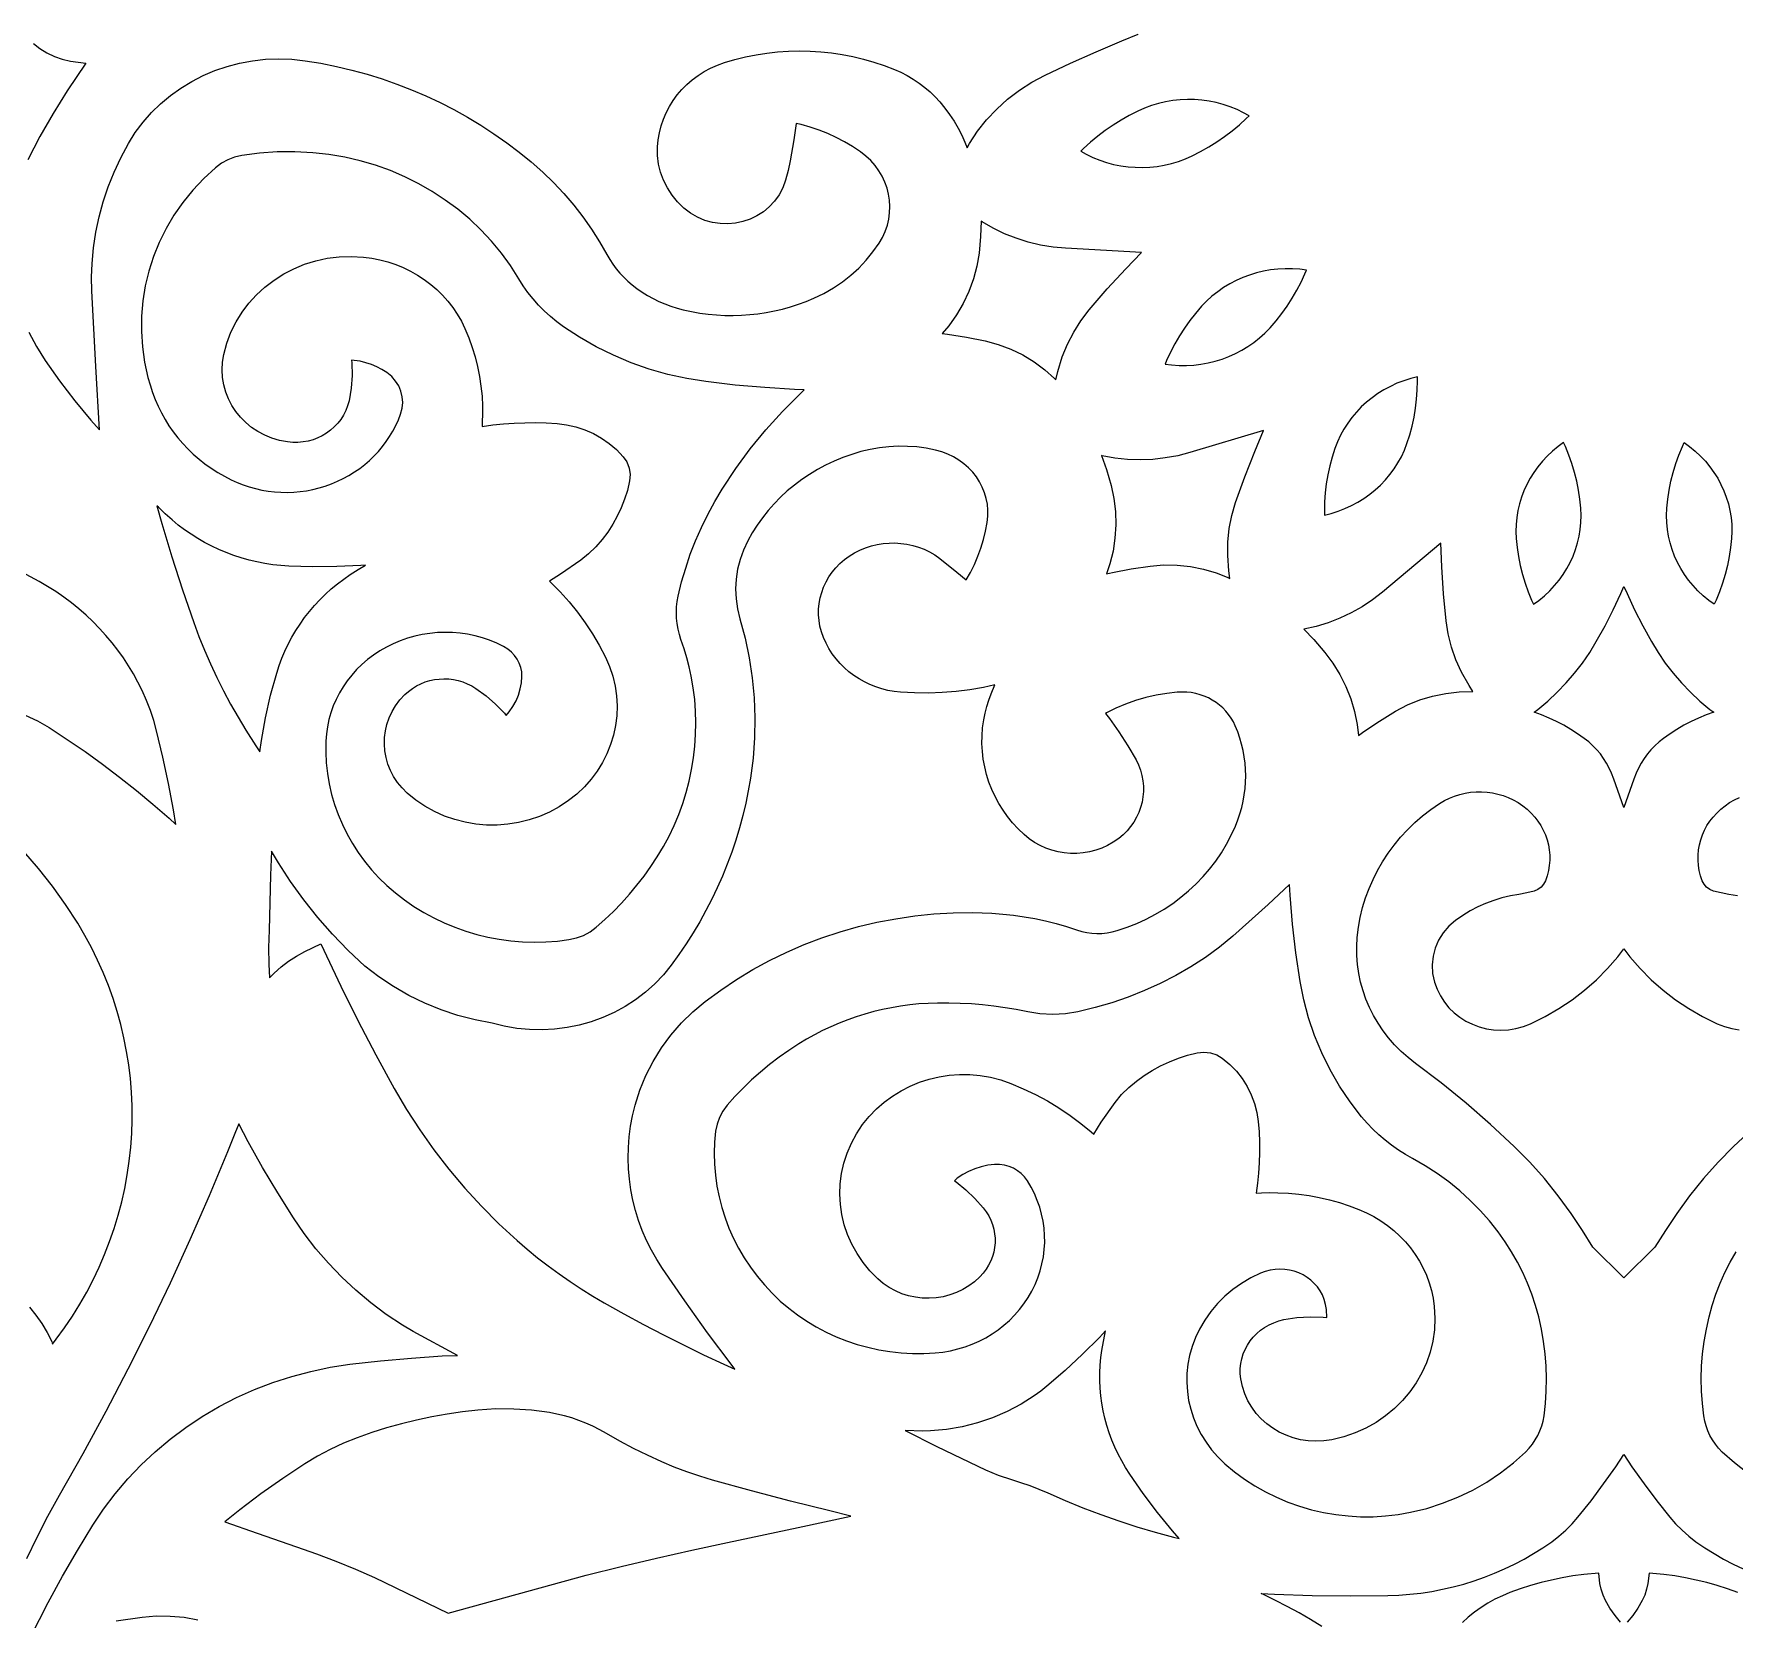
# Model space of a CAD drawing. Extents: x 3770 to 4770, y -395 to 1605.
# Drawn here: x 4194.3 to 4275.1, y 529.9 to 605.2 of the extents above; entities that cross this region are included whole.
import ezdxf

# ---------------------------------------------------------------- set-up
doc = ezdxf.new("R2010")
doc.units = 0
doc.layers.add('LAYER_1', color=18, linetype='CONTINUOUS')

msp = doc.modelspace()

# ---------------------------------------------------------------- linework, layer by layer
at = {"layer": 'LAYER_1'}
for points in [[(4194.298, 604.716), (4194.606, 604.479), (4194.939, 604.274), (4195.294, 604.105), (4195.666, 603.974), (4196.054, 603.881), (4196.785, 603.785), (4195.9, 602.467), (4195.236, 601.397), (4194.612, 600.306), (4194.028, 599.196)], [(4194.085, 591.017), (4194.444, 590.338), (4194.857, 589.683), (4195.545, 588.715), (4196.269, 587.769), (4197.027, 586.848), (4197.438, 586.384), (4197.256, 589.393), (4197.074, 592.985), (4197.062, 593.63), (4197.085, 594.278), (4197.154, 595.023), (4197.266, 595.762), (4197.419, 596.492), (4197.615, 597.213), (4197.852, 597.923), (4198.13, 598.62), (4198.449, 599.302), (4198.807, 599.968), (4199.136, 600.489), (4199.502, 600.98), (4199.904, 601.438), (4200.338, 601.862), (4200.802, 602.251), (4201.294, 602.605), (4201.812, 602.92), (4202.352, 603.198), (4202.912, 603.436), (4203.49, 603.634), (4204.084, 603.789), (4204.69, 603.902), (4205.307, 603.971), (4205.932, 603.995), (4206.563, 603.973), (4207.195, 603.903), (4207.941, 603.779), (4208.679, 603.631), (4209.409, 603.458), (4210.131, 603.261), (4210.844, 603.039), (4211.548, 602.794), (4212.242, 602.526), (4212.925, 602.234), (4213.596, 601.919), (4214.256, 601.581), (4214.904, 601.222), (4215.537, 600.84), (4216.157, 600.436), (4216.763, 600.011), (4217.353, 599.564), (4217.928, 599.097), (4218.468, 598.62), (4218.984, 598.12), (4219.474, 597.598), (4219.939, 597.056), (4220.377, 596.494), (4220.787, 595.912), (4221.169, 595.313), (4221.52, 594.701), (4221.656, 594.466), (4221.803, 594.242), (4221.963, 594.027), (4222.135, 593.821), (4222.318, 593.625), (4222.514, 593.438), (4222.72, 593.261), (4222.936, 593.095), (4223.186, 592.923), (4223.445, 592.764), (4223.711, 592.618), (4223.984, 592.484), (4224.264, 592.364), (4224.551, 592.257), (4224.843, 592.164), (4225.141, 592.085), (4225.53, 592), (4225.922, 591.931), (4226.316, 591.878), (4226.711, 591.841), (4227.107, 591.82), (4227.502, 591.815), (4227.897, 591.826), (4228.291, 591.853), (4228.684, 591.896), (4229.074, 591.954), (4229.462, 592.028), (4229.847, 592.118), (4230.228, 592.224), (4230.605, 592.345), (4230.976, 592.482), (4231.342, 592.634), (4231.813, 592.861), (4232.262, 593.12), (4232.689, 593.407), (4233.092, 593.723), (4233.47, 594.067), (4233.821, 594.435), (4234.144, 594.828), (4234.435, 595.243), (4234.596, 595.52), (4234.726, 595.804), (4234.825, 596.095), (4234.894, 596.389), (4234.934, 596.686), (4234.945, 596.984), (4234.928, 597.281), (4234.883, 597.574), (4234.809, 597.863), (4234.709, 598.144), (4234.581, 598.417), (4234.426, 598.679), (4234.245, 598.928), (4234.039, 599.162), (4233.806, 599.38), (4233.546, 599.581), (4233.178, 599.825), (4232.795, 600.051), (4232.401, 600.257), (4231.997, 600.443), (4231.582, 600.608), (4231.159, 600.753), (4230.728, 600.876), (4230.496, 600.93), (4230.382, 600.148), (4230.213, 599.152), (4230.117, 598.691), (4229.997, 598.229), (4229.866, 597.868), (4229.689, 597.534), (4229.473, 597.233), (4229.223, 596.967), (4228.943, 596.737), (4228.637, 596.545), (4228.311, 596.39), (4227.969, 596.275), (4227.615, 596.2), (4227.253, 596.167), (4226.888, 596.177), (4226.524, 596.23), (4226.165, 596.329), (4225.816, 596.474), (4225.482, 596.668), (4225.168, 596.909), (4224.869, 597.202), (4224.608, 597.522), (4224.387, 597.865), (4224.206, 598.228), (4224.067, 598.607), (4223.971, 599), (4223.921, 599.403), (4223.918, 599.811), (4223.949, 600.153), (4224.006, 600.487), (4224.089, 600.813), (4224.196, 601.13), (4224.328, 601.437), (4224.482, 601.732), (4224.659, 602.015), (4224.857, 602.284), (4225.075, 602.538), (4225.312, 602.777), (4225.568, 602.998), (4225.841, 603.202), (4226.131, 603.386), (4226.436, 603.551), (4226.757, 603.694), (4227.089, 603.813), (4227.588, 603.961), (4228.091, 604.085), (4228.597, 604.187), (4229.106, 604.267), (4229.617, 604.324), (4230.13, 604.359), (4230.643, 604.372), (4231.157, 604.362), (4231.669, 604.331), (4232.179, 604.277), (4232.687, 604.201), (4233.192, 604.103), (4233.692, 603.982), (4234.188, 603.84), (4234.677, 603.676), (4235.16, 603.49), (4235.469, 603.352), (4235.768, 603.198), (4236.056, 603.027), (4236.334, 602.841), (4236.599, 602.639), (4236.851, 602.422), (4237.09, 602.191), (4237.315, 601.947), (4237.557, 601.653), (4237.781, 601.349), (4237.989, 601.034), (4238.18, 600.71), (4238.353, 600.378), (4238.508, 600.037), (4238.613, 599.77), (4238.724, 599.974), (4239.106, 600.554), (4239.537, 601.1), (4240.013, 601.608), (4240.532, 602.077), (4241.092, 602.503), (4241.689, 602.884), (4242.317, 603.217), (4243.52, 603.779), (4244.73, 604.322), (4245.948, 604.846), (4246.725, 605.167), (4246.723, 605.169)], [(4193.909, 572.854), (4194.488, 572.584), (4195.045, 572.262), (4195.905, 571.7), (4196.748, 571.121), (4197.577, 570.523), (4198.391, 569.908), (4199.19, 569.275), (4199.973, 568.625), (4200.741, 567.957), (4201.061, 567.665), (4200.944, 568.354), (4200.704, 569.609), (4200.437, 570.859), (4200.146, 572.103), (4200.012, 572.594), (4199.853, 573.077), (4199.67, 573.552), (4199.463, 574.018), (4199.262, 574.419), (4199.046, 574.811), (4198.815, 575.195), (4198.568, 575.569), (4198.307, 575.933), (4198.032, 576.287), (4197.743, 576.631), (4197.441, 576.964), (4197.125, 577.286), (4196.796, 577.596), (4196.455, 577.894), (4196.102, 578.18), (4195.737, 578.454), (4195.361, 578.714), (4194.973, 578.961), (4194.574, 579.194), (4193.307, 579.876)], [(4276.102, 553.428), (4274.984, 552.385), (4274.248, 551.639), (4273.551, 550.86), (4272.897, 550.048), (4272.285, 549.206), (4271.749, 548.404), (4271.248, 547.61), (4269.778, 546.143), (4268.308, 547.61), (4267.808, 548.404), (4267.271, 549.206), (4266.66, 550.048), (4266.005, 550.86), (4265.309, 551.639), (4264.573, 552.385), (4263.455, 553.428), (4262.301, 554.433), (4261.112, 555.4), (4259.892, 556.326), (4259.537, 556.604), (4259.206, 556.898), (4258.898, 557.209), (4258.612, 557.536), (4258.349, 557.878), (4258.11, 558.234), (4257.895, 558.603), (4257.704, 558.983), (4257.539, 559.374), (4257.399, 559.774), (4257.285, 560.182), (4257.198, 560.597), (4257.138, 561.017), (4257.106, 561.443), (4257.102, 561.872), (4257.127, 562.304), (4257.184, 562.782), (4257.27, 563.253), (4257.382, 563.718), (4257.52, 564.174), (4257.684, 564.621), (4257.874, 565.057), (4258.088, 565.483), (4258.326, 565.896), (4258.588, 566.297), (4258.872, 566.683), (4259.179, 567.055), (4259.508, 567.411), (4259.858, 567.75), (4260.229, 568.072), (4260.62, 568.375), (4261.029, 568.657), (4261.26, 568.795), (4261.497, 568.912), (4261.742, 569.01), (4261.992, 569.089), (4262.246, 569.149), (4262.504, 569.19), (4262.763, 569.211), (4263.023, 569.214), (4263.283, 569.197), (4263.541, 569.161), (4263.795, 569.106), (4264.046, 569.033), (4264.29, 568.94), (4264.528, 568.828), (4264.758, 568.698), (4264.979, 568.549), (4265.185, 568.384), (4265.374, 568.207), (4265.545, 568.017), (4265.699, 567.817), (4265.835, 567.608), (4265.953, 567.39), (4266.052, 567.164), (4266.133, 566.932), (4266.194, 566.696), (4266.236, 566.455), (4266.257, 566.211), (4266.259, 565.965), (4266.24, 565.719), (4266.2, 565.473), (4266.14, 565.228), (4266.06, 564.993), (4265.971, 564.827), (4265.852, 564.691), (4265.702, 564.582), (4265.52, 564.505), (4265.167, 564.413), (4264.793, 564.345), (4264.393, 564.275), (4263.992, 564.179), (4263.6, 564.059), (4263.216, 563.916), (4262.843, 563.749), (4262.482, 563.56), (4262.133, 563.349), (4261.795, 563.113), (4261.476, 562.837), (4261.206, 562.521), (4260.989, 562.173), (4260.828, 561.8), (4260.725, 561.408), (4260.683, 561.005), (4260.703, 560.599), (4260.738, 560.391), (4260.79, 560.185), (4260.911, 559.847), (4261.069, 559.529), (4261.259, 559.236), (4261.479, 558.969), (4261.725, 558.728), (4261.995, 558.516), (4262.285, 558.333), (4262.594, 558.181), (4262.917, 558.061), (4263.252, 557.973), (4263.596, 557.92), (4263.947, 557.901), (4264.301, 557.92), (4264.656, 557.976), (4265.009, 558.072), (4265.354, 558.207), (4266.039, 558.544), (4266.695, 558.923), (4267.322, 559.341), (4267.916, 559.799), (4268.477, 560.293), (4269.003, 560.823), (4269.491, 561.387), (4269.778, 561.765), (4270.066, 561.387), (4270.554, 560.823), (4271.079, 560.293), (4271.64, 559.799), (4272.235, 559.341), (4272.861, 558.923), (4273.517, 558.544), (4274.203, 558.207), (4274.548, 558.072), (4274.9, 557.976), (4275.255, 557.92)], [(4275.164, 564.275), (4274.763, 564.345), (4274.39, 564.413), (4274.037, 564.505), (4273.855, 564.582), (4273.705, 564.691), (4273.585, 564.827), (4273.497, 564.993), (4273.417, 565.228), (4273.356, 565.473), (4273.317, 565.719), (4273.298, 565.965), (4273.299, 566.211), (4273.321, 566.455), (4273.363, 566.696), (4273.424, 566.932), (4273.504, 567.164), (4273.604, 567.39), (4273.721, 567.608), (4273.857, 567.817), (4274.011, 568.017), (4274.183, 568.207), (4274.372, 568.384), (4274.578, 568.549), (4274.799, 568.698), (4275.029, 568.828), (4275.266, 568.94)], [(4194.109, 544.755), (4194.42, 544.379), (4194.701, 543.981), (4194.95, 543.563), (4195.166, 543.128), (4195.213, 543.01), (4195.385, 543.237), (4195.78, 543.781), (4196.152, 544.335), (4196.502, 544.9), (4196.83, 545.476), (4197.136, 546.062), (4197.419, 546.658), (4197.68, 547.262), (4197.918, 547.875), (4198.132, 548.495), (4198.323, 549.123), (4198.491, 549.756), (4198.634, 550.396), (4198.754, 551.041), (4198.85, 551.691), (4198.921, 552.344), (4198.967, 553.001), (4198.988, 553.655), (4198.985, 554.308), (4198.956, 554.959), (4198.903, 555.607), (4198.826, 556.252), (4198.724, 556.894), (4198.598, 557.531), (4198.449, 558.164), (4198.275, 558.79), (4198.078, 559.411), (4197.857, 560.025), (4197.613, 560.632), (4197.346, 561.231), (4197.055, 561.821), (4196.742, 562.402), (4196.406, 562.972), (4195.826, 563.869), (4195.204, 564.739), (4194.539, 565.581), (4193.839, 566.387)], [(4194.178, 529.127), (4195.005, 530.749), (4195.678, 531.989), (4196.384, 533.212), (4197.122, 534.42), (4197.63, 535.179), (4198.182, 535.908), (4198.775, 536.606), (4199.408, 537.271), (4200.079, 537.9), (4200.786, 538.494), (4201.529, 539.049), (4202.305, 539.564), (4203.11, 540.038), (4203.94, 540.466), (4204.793, 540.848), (4205.666, 541.184), (4206.558, 541.473), (4207.465, 541.714), (4208.388, 541.907), (4209.32, 542.05), (4210.778, 542.215), (4212.238, 542.346), (4213.701, 542.442), (4214.43, 542.473), (4212.319, 543.6), (4211.813, 543.897), (4211.044, 544.414), (4210.307, 544.969), (4209.604, 545.559), (4208.935, 546.184), (4208.302, 546.843), (4207.708, 547.533), (4207.152, 548.254), (4206.638, 549.003), (4205.892, 550.188), (4205.178, 551.388), (4204.495, 552.605), (4204.046, 553.454), (4203.859, 552.993), (4203.51, 552.132), (4202.637, 550.04), (4201.728, 547.961), (4200.783, 545.898), (4199.801, 543.85), (4198.784, 541.818), (4197.731, 539.802), (4196.642, 537.803), (4195.52, 535.823), (4194.97, 534.833), (4194.454, 533.829), (4193.974, 532.81)], [(4275.634, 536.892), (4275.023, 537.366), (4274.448, 537.883), (4274.275, 538.065), (4274.119, 538.258), (4273.981, 538.462), (4273.861, 538.674), (4273.759, 538.895), (4273.676, 539.123), (4273.613, 539.357), (4273.568, 539.6), (4273.502, 540.186), (4273.463, 540.777), (4273.453, 541.369), (4273.47, 541.96), (4273.516, 542.549), (4273.59, 543.137), (4273.692, 543.721), (4273.822, 544.301), (4273.97, 544.84), (4274.146, 545.37), (4274.348, 545.891), (4274.575, 546.402), (4274.829, 546.902), (4275.108, 547.39)], [(4255.444, 529.601), (4254.908, 529.935), (4254.362, 530.254), (4253.807, 530.558), (4253.242, 530.847), (4252.669, 531.12), (4252.558, 531.169), (4253.202, 531.134), (4254.992, 531.074), (4256.784, 531.055), (4258.576, 531.075), (4259.101, 531.096), (4259.624, 531.137), (4260.144, 531.196), (4260.66, 531.275), (4261.171, 531.373), (4261.678, 531.489), (4262.18, 531.623), (4262.675, 531.776), (4263.164, 531.946), (4263.646, 532.135), (4264.12, 532.341), (4264.586, 532.564), (4265.043, 532.805), (4265.492, 533.063), (4265.93, 533.338), (4266.359, 533.631), (4266.699, 533.89), (4267.02, 534.171), (4267.321, 534.473), (4267.597, 534.792), (4268.22, 535.575), (4268.819, 536.374), (4269.393, 537.188), (4269.778, 537.764), (4270.163, 537.188), (4270.738, 536.374), (4271.336, 535.575), (4271.959, 534.792), (4272.236, 534.473), (4272.537, 534.171), (4272.858, 533.89), (4273.198, 533.631), (4273.627, 533.338), (4274.065, 533.063), (4274.513, 532.805), (4274.971, 532.564), (4275.437, 532.341)], [(4269.624, 529.807), (4269.358, 530.134), (4269.118, 530.479), (4268.907, 530.836), (4268.788, 531.099), (4268.698, 531.371), (4268.638, 531.649), (4268.586, 532.141), (4267.876, 532.072), (4267.363, 532.004), (4266.853, 531.918), (4266.348, 531.813), (4265.846, 531.691), (4265.35, 531.551), (4264.859, 531.394), (4264.373, 531.219), (4264.012, 531.069), (4263.662, 530.9), (4263.325, 530.712), (4263.001, 530.507), (4262.691, 530.285), (4262.396, 530.046), (4262.117, 529.792)], [(4275.184, 531.219), (4274.698, 531.394), (4274.207, 531.551), (4273.71, 531.691), (4273.209, 531.813), (4272.703, 531.918), (4272.194, 532.004), (4271.681, 532.072), (4270.971, 532.141), (4270.919, 531.649), (4270.859, 531.371), (4270.769, 531.099), (4270.649, 530.836), (4270.438, 530.479), (4270.198, 530.134), (4269.932, 529.807)], [(4202.098, 529.912), (4201.449, 530.029), (4200.79, 530.089), (4200.124, 530.092), (4199.793, 530.071), (4199.458, 530.036), (4198.234, 529.867)]]:
    msp.add_lwpolyline(points, dxfattribs=at)
for points in [[(4251.858, 601.157), (4251.994, 601.292), (4251.734, 601.437), (4251.419, 601.587), (4251.097, 601.717), (4250.768, 601.826), (4250.434, 601.915), (4250.095, 601.983), (4249.753, 602.03), (4249.409, 602.056), (4249.064, 602.062), (4248.719, 602.046), (4248.375, 602.01), (4248.033, 601.953), (4247.695, 601.874), (4247.361, 601.775), (4247.032, 601.655), (4246.709, 601.513), (4246.307, 601.309), (4245.915, 601.088), (4245.535, 600.851), (4245.167, 600.597), (4244.812, 600.328), (4244.469, 600.043), (4244.141, 599.744), (4244.005, 599.608), (4244.265, 599.463), (4244.58, 599.313), (4244.902, 599.184), (4245.231, 599.074), (4245.565, 598.986), (4245.904, 598.918), (4246.246, 598.871), (4246.59, 598.845), (4246.935, 598.839), (4247.28, 598.855), (4247.624, 598.891), (4247.966, 598.948), (4248.304, 599.027), (4248.638, 599.126), (4248.967, 599.246), (4249.29, 599.388), (4249.692, 599.592), (4250.084, 599.812), (4250.464, 600.05), (4250.832, 600.303), (4251.187, 600.572), (4251.53, 600.857)], [(4211.496, 586.592), (4211.62, 586.862), (4211.725, 587.129), (4211.8, 587.411), (4211.826, 587.684), (4211.806, 587.955), (4211.743, 588.218), (4211.637, 588.469), (4211.489, 588.704), (4211.302, 588.918), (4211.069, 589.109), (4210.842, 589.254), (4210.596, 589.382), (4210.341, 589.489), (4210.077, 589.575), (4209.806, 589.639), (4209.529, 589.68), (4209.394, 589.689), (4209.409, 589.562), (4209.424, 588.961), (4209.38, 588.361), (4209.278, 587.766), (4209.213, 587.529), (4209.125, 587.301), (4209.016, 587.087), (4208.888, 586.885), (4208.742, 586.698), (4208.58, 586.526), (4208.402, 586.37), (4208.211, 586.23), (4208.008, 586.109), (4207.794, 586.005), (4207.57, 585.921), (4207.338, 585.856), (4207.098, 585.812), (4206.853, 585.79), (4206.604, 585.791), (4206.351, 585.815), (4205.975, 585.887), (4205.616, 585.995), (4205.275, 586.135), (4204.954, 586.307), (4204.656, 586.506), (4204.381, 586.733), (4204.133, 586.983), (4203.911, 587.255), (4203.719, 587.547), (4203.557, 587.857), (4203.427, 588.183), (4203.332, 588.522), (4203.273, 588.872), (4203.252, 589.23), (4203.27, 589.594), (4203.33, 589.959), (4203.476, 590.501), (4203.672, 591.018), (4203.915, 591.508), (4204.201, 591.97), (4204.527, 592.402), (4204.891, 592.801), (4205.29, 593.165), (4205.72, 593.494), (4206.179, 593.784), (4206.664, 594.035), (4207.172, 594.243), (4207.7, 594.407), (4208.246, 594.526), (4208.807, 594.597), (4209.379, 594.618), (4209.957, 594.588), (4210.355, 594.536), (4210.743, 594.459), (4211.123, 594.359), (4211.492, 594.235), (4211.851, 594.088), (4212.198, 593.92), (4212.531, 593.73), (4212.851, 593.52), (4213.156, 593.291), (4213.445, 593.042), (4213.716, 592.775), (4213.969, 592.49), (4214.203, 592.188), (4214.416, 591.87), (4214.608, 591.537), (4214.776, 591.191), (4214.959, 590.749), (4215.119, 590.302), (4215.258, 589.848), (4215.374, 589.389), (4215.468, 588.926), (4215.54, 588.458), (4215.589, 587.988), (4215.615, 587.515), (4215.617, 587.138), (4215.601, 586.769), (4215.59, 586.552), (4215.594, 586.553), (4216.098, 586.621), (4216.603, 586.673), (4217.11, 586.708), (4217.619, 586.727), (4218.127, 586.73), (4218.636, 586.716), (4219.151, 586.685), (4219.597, 586.629), (4220.039, 586.53), (4220.466, 586.39), (4220.875, 586.21), (4221.264, 585.992), (4221.63, 585.738), (4221.969, 585.448), (4222.287, 585.115), (4222.459, 584.863), (4222.574, 584.571), (4222.619, 584.261), (4222.594, 583.962), (4222.488, 583.517), (4222.356, 583.098), (4222.196, 582.689), (4222.008, 582.291), (4221.794, 581.906), (4221.553, 581.535), (4221.287, 581.18), (4220.993, 580.838), (4220.649, 580.501), (4220.272, 580.201), (4219.313, 579.545), (4218.784, 579.214), (4218.858, 579.145), (4219.304, 578.695), (4219.725, 578.224), (4220.121, 577.735), (4220.492, 577.228), (4220.837, 576.704), (4221.155, 576.164), (4221.447, 575.605), (4221.642, 575.157), (4221.795, 574.698), (4221.905, 574.232), (4221.973, 573.763), (4221.999, 573.293), (4221.983, 572.824), (4221.926, 572.361), (4221.83, 571.904), (4221.694, 571.456), (4221.519, 571.02), (4221.306, 570.599), (4221.057, 570.194), (4220.77, 569.809), (4220.448, 569.446), (4220.09, 569.106), (4219.698, 568.794), (4219.256, 568.5), (4218.794, 568.249), (4218.317, 568.041), (4217.827, 567.875), (4217.327, 567.752), (4216.821, 567.671), (4216.311, 567.633), (4215.8, 567.636), (4215.291, 567.68), (4214.788, 567.767), (4214.292, 567.895), (4213.807, 568.064), (4213.336, 568.275), (4212.882, 568.527), (4212.449, 568.821), (4212.037, 569.156), (4211.793, 569.397), (4211.578, 569.658), (4211.394, 569.935), (4211.242, 570.225), (4211.122, 570.525), (4211.034, 570.834), (4210.978, 571.149), (4210.954, 571.466), (4210.962, 571.784), (4211.003, 572.101), (4211.076, 572.413), (4211.182, 572.719), (4211.32, 573.016), (4211.49, 573.3), (4211.692, 573.571), (4211.925, 573.823), (4212.101, 573.98), (4212.287, 574.118), (4212.483, 574.239), (4212.687, 574.341), (4212.898, 574.424), (4213.115, 574.489), (4213.335, 574.536), (4213.559, 574.565), (4213.784, 574.575), (4214.01, 574.566), (4214.235, 574.539), (4214.457, 574.492), (4214.677, 574.427), (4214.892, 574.342), (4215.1, 574.238), (4215.3, 574.115), (4215.782, 573.759), (4216.233, 573.369), (4216.649, 572.946), (4216.74, 572.838), (4216.883, 573.004), (4217.057, 573.257), (4217.202, 573.523), (4217.319, 573.802), (4217.405, 574.091), (4217.46, 574.389), (4217.482, 574.688), (4217.471, 574.908), (4217.43, 575.117), (4217.359, 575.317), (4217.261, 575.507), (4217.136, 575.684), (4216.987, 575.844), (4216.813, 575.986), (4216.611, 576.109), (4216.288, 576.265), (4215.951, 576.403), (4215.607, 576.519), (4215.258, 576.614), (4214.905, 576.687), (4214.548, 576.739), (4214.189, 576.77), (4213.83, 576.779), (4213.47, 576.766), (4213.111, 576.732), (4212.755, 576.677), (4212.403, 576.6), (4212.055, 576.502), (4211.712, 576.382), (4211.377, 576.241), (4211.049, 576.079), (4210.735, 575.898), (4210.436, 575.699), (4210.154, 575.484), (4209.887, 575.254), (4209.638, 575.01), (4209.407, 574.751), (4209.193, 574.48), (4208.998, 574.197), (4208.823, 573.903), (4208.667, 573.599), (4208.531, 573.286), (4208.417, 572.965), (4208.324, 572.637), (4208.252, 572.301), (4208.204, 571.961), (4208.178, 571.614), (4208.172, 571.101), (4208.198, 570.591), (4208.253, 570.085), (4208.337, 569.585), (4208.451, 569.092), (4208.593, 568.607), (4208.763, 568.13), (4208.961, 567.664), (4209.186, 567.208), (4209.437, 566.765), (4209.714, 566.334), (4210.017, 565.919), (4210.346, 565.518), (4210.698, 565.135), (4211.075, 564.769), (4211.476, 564.421), (4211.91, 564.085), (4212.36, 563.774), (4212.825, 563.488), (4213.305, 563.228), (4213.797, 562.993), (4214.301, 562.784), (4214.816, 562.601), (4215.339, 562.446), (4215.871, 562.317), (4216.41, 562.215), (4216.955, 562.142), (4217.504, 562.096), (4218.057, 562.079), (4218.612, 562.09), (4219.168, 562.13), (4219.715, 562.199), (4220.073, 562.278), (4220.404, 562.402), (4220.714, 562.568), (4221.004, 562.782), (4221.417, 563.148), (4221.823, 563.535), (4222.213, 563.936), (4222.586, 564.35), (4222.943, 564.777), (4223.283, 565.217), (4223.605, 565.669), (4223.909, 566.132), (4224.199, 566.616), (4224.464, 567.111), (4224.705, 567.616), (4224.922, 568.13), (4225.114, 568.654), (4225.281, 569.185), (4225.422, 569.723), (4225.538, 570.268), (4225.628, 570.819), (4225.691, 571.372), (4225.728, 571.927), (4225.739, 572.483), (4225.723, 573.039), (4225.681, 573.593), (4225.613, 574.146), (4225.518, 574.697), (4225.423, 575.136), (4225.31, 575.571), (4225.181, 576.003), (4225.032, 576.44), (4224.954, 576.681), (4224.89, 576.937), (4224.846, 577.196), (4224.819, 577.457), (4224.811, 577.719), (4224.822, 577.982), (4224.852, 578.243), (4224.899, 578.5), (4225.063, 579.17), (4225.255, 579.83), (4225.475, 580.481), (4225.723, 581.122), (4225.998, 581.753), (4226.301, 582.373), (4226.63, 582.982), (4226.986, 583.578), (4227.628, 584.548), (4228.321, 585.486), (4229.063, 586.39), (4229.851, 587.256), (4230.696, 588.106), (4230.88, 588.288), (4230.411, 588.304), (4229.008, 588.391), (4227.608, 588.515), (4226.209, 588.677), (4225.302, 588.822), (4224.405, 589.021), (4223.525, 589.272), (4222.664, 589.575), (4221.824, 589.928), (4221.008, 590.331), (4220.218, 590.782), (4219.457, 591.28), (4219.139, 591.516), (4218.835, 591.767), (4218.546, 592.032), (4218.271, 592.311), (4218.013, 592.604), (4217.771, 592.909), (4217.546, 593.227), (4217.344, 593.547), (4216.941, 594.181), (4216.507, 594.776), (4216.038, 595.342), (4215.536, 595.878), (4215.003, 596.383), (4214.44, 596.854), (4213.848, 597.292), (4213.231, 597.696), (4212.589, 598.063), (4211.924, 598.393), (4211.239, 598.686), (4210.534, 598.939), (4209.811, 599.151), (4209.073, 599.323), (4208.321, 599.452), (4207.557, 599.537), (4206.713, 599.581), (4205.869, 599.573), (4205.027, 599.514), (4204.197, 599.404), (4203.849, 599.323), (4203.526, 599.2), (4203.224, 599.036), (4202.943, 598.828), (4202.382, 598.312), (4201.863, 597.76), (4201.392, 597.177), (4200.969, 596.568), (4200.596, 595.935), (4200.272, 595.28), (4199.999, 594.607), (4199.778, 593.917), (4199.609, 593.215), (4199.493, 592.503), (4199.43, 591.782), (4199.422, 591.057), (4199.469, 590.33), (4199.572, 589.604), (4199.733, 588.876), (4199.834, 588.52), (4199.95, 588.164), (4200.075, 587.83), (4200.216, 587.505), (4200.373, 587.188), (4200.546, 586.879), (4200.734, 586.58), (4200.937, 586.289), (4201.154, 586.009), (4201.385, 585.739), (4201.63, 585.48), (4201.888, 585.233), (4202.159, 584.997), (4202.442, 584.774), (4202.737, 584.563), (4203.044, 584.366), (4203.361, 584.182), (4203.689, 584.013), (4203.969, 583.886), (4204.255, 583.774), (4204.545, 583.678), (4204.839, 583.597), (4205.137, 583.531), (4205.437, 583.48), (4205.739, 583.445), (4206.043, 583.425), (4206.348, 583.421), (4206.652, 583.432), (4206.956, 583.459), (4207.258, 583.501), (4207.559, 583.559), (4207.856, 583.632), (4208.151, 583.721), (4208.441, 583.826), (4208.728, 583.946), (4209.006, 584.081), (4209.275, 584.228), (4209.534, 584.388), (4209.783, 584.561), (4210.021, 584.745), (4210.249, 584.941), (4210.465, 585.148), (4210.669, 585.365), (4210.861, 585.592), (4211.04, 585.829), (4211.206, 586.075), (4211.358, 586.329)], [(4245.264, 593.073), (4246.15, 594.028), (4246.89, 594.807), (4243.28, 595.004), (4242.69, 595.057), (4242.095, 595.154), (4241.511, 595.294), (4240.94, 595.475), (4240.385, 595.696), (4239.848, 595.958), (4239.332, 596.258), (4239.274, 596.297), (4239.251, 595.563), (4239.176, 594.776), (4239.069, 594.157), (4238.906, 593.547), (4238.69, 592.956), (4238.422, 592.386), (4238.105, 591.84), (4237.74, 591.321), (4237.431, 590.955), (4237.681, 590.926), (4238.576, 590.786), (4239.472, 590.606), (4240.083, 590.44), (4240.68, 590.216), (4241.249, 589.941), (4241.787, 589.615), (4242.291, 589.242), (4242.757, 588.823), (4242.813, 588.762), (4242.908, 589.162), (4243.129, 589.856), (4243.373, 590.449), (4243.67, 591.021), (4244.015, 591.566), (4244.403, 592.075)], [(4248.078, 589.684), (4248.007, 589.508), (4248.315, 589.468), (4248.666, 589.444), (4249.016, 589.441), (4249.364, 589.46), (4249.709, 589.5), (4250.049, 589.561), (4250.384, 589.642), (4250.712, 589.743), (4251.033, 589.863), (4251.345, 590.003), (4251.648, 590.161), (4251.94, 590.338), (4252.221, 590.534), (4252.489, 590.747), (4252.744, 590.977), (4252.985, 591.225), (4253.274, 591.559), (4253.547, 591.905), (4253.802, 592.262), (4254.04, 592.63), (4254.26, 593.008), (4254.461, 593.395), (4254.644, 593.791), (4254.715, 593.967), (4254.407, 594.007), (4254.056, 594.032), (4253.706, 594.034), (4253.358, 594.015), (4253.013, 593.975), (4252.673, 593.915), (4252.338, 593.834), (4252.01, 593.733), (4251.689, 593.613), (4251.377, 593.473), (4251.074, 593.314), (4250.782, 593.137), (4250.501, 592.942), (4250.232, 592.729), (4249.978, 592.498), (4249.737, 592.25), (4249.448, 591.916), (4249.175, 591.57), (4248.92, 591.213), (4248.682, 590.845), (4248.462, 590.467), (4248.261, 590.08)], [(4255.657, 583.828), (4255.606, 583.399), (4255.575, 582.968), (4255.566, 582.536), (4255.571, 582.34), (4255.88, 582.417), (4256.215, 582.523), (4256.539, 582.648), (4256.852, 582.792), (4257.154, 582.954), (4257.444, 583.133), (4257.72, 583.33), (4257.982, 583.542), (4258.23, 583.77), (4258.462, 584.012), (4258.677, 584.268), (4258.876, 584.538), (4259.056, 584.82), (4259.218, 585.113), (4259.36, 585.418), (4259.482, 585.735), (4259.615, 586.148), (4259.728, 586.566), (4259.82, 586.989), (4259.892, 587.415), (4259.943, 587.844), (4259.973, 588.274), (4259.983, 588.706), (4259.978, 588.903), (4259.668, 588.826), (4259.334, 588.72), (4259.01, 588.595), (4258.696, 588.452), (4258.394, 588.289), (4258.105, 588.11), (4257.828, 587.914), (4257.566, 587.701), (4257.318, 587.474), (4257.086, 587.231), (4256.871, 586.975), (4256.672, 586.706), (4256.492, 586.424), (4256.33, 586.13), (4256.188, 585.825), (4256.066, 585.508), (4255.933, 585.095), (4255.82, 584.677), (4255.728, 584.254)], [(4246.818, 584.965), (4246.218, 584.986), (4245.62, 585.05), (4245.027, 585.157), (4244.986, 585.167), (4245.224, 584.508), (4245.446, 583.747), (4245.576, 583.132), (4245.65, 582.506), (4245.667, 581.879), (4245.628, 581.255), (4245.534, 580.635), (4245.385, 580.025), (4245.225, 579.557), (4245.506, 579.623), (4246.396, 579.792), (4247.301, 579.925), (4247.934, 579.975), (4248.574, 579.967), (4249.207, 579.901), (4249.829, 579.777), (4250.436, 579.598), (4251.025, 579.364), (4251.086, 579.333), (4251.032, 579.701), (4250.981, 580.426), (4250.989, 581.064), (4251.054, 581.7), (4251.175, 582.328), (4251.35, 582.937), (4251.785, 584.161), (4252.259, 585.353), (4252.671, 586.352), (4249.181, 585.311), (4248.609, 585.162), (4248.016, 585.053), (4247.419, 584.988)], [(4232.712, 585.073), (4232.298, 584.902), (4231.896, 584.712), (4231.505, 584.503), (4231.127, 584.275), (4230.763, 584.03), (4230.412, 583.768), (4230.077, 583.489), (4229.756, 583.194), (4229.452, 582.883), (4229.165, 582.557), (4228.895, 582.217), (4228.643, 581.864), (4228.41, 581.496), (4228.198, 581.12), (4227.993, 580.681), (4227.833, 580.232), (4227.719, 579.774), (4227.649, 579.309), (4227.625, 578.839), (4227.646, 578.369), (4227.713, 577.901), (4227.83, 577.422), (4228.073, 576.508), (4228.268, 575.57), (4228.41, 574.625), (4228.499, 573.674), (4228.536, 572.72), (4228.52, 571.766), (4228.451, 570.811), (4228.329, 569.863), (4228.226, 569.263), (4228.104, 568.67), (4227.965, 568.081), (4227.807, 567.497), (4227.632, 566.919), (4227.439, 566.346), (4227.228, 565.778), (4227.001, 565.217), (4226.756, 564.663), (4226.494, 564.115), (4226.215, 563.575), (4225.92, 563.043), (4225.608, 562.519), (4225.279, 562.003), (4224.935, 561.496), (4224.571, 560.994), (4224.195, 560.531), (4223.783, 560.1), (4223.341, 559.705), (4222.872, 559.347), (4222.377, 559.028), (4221.86, 558.746), (4221.324, 558.505), (4220.771, 558.303), (4220.203, 558.143), (4219.623, 558.025), (4219.034, 557.949), (4218.439, 557.917), (4217.839, 557.929), (4217.237, 557.987), (4216.637, 558.09), (4216.066, 558.234), (4215.258, 558.39), (4214.442, 558.603), (4213.645, 558.869), (4212.87, 559.186), (4212.119, 559.552), (4211.395, 559.967), (4210.7, 560.429), (4210.034, 560.941), (4209.242, 561.684), (4208.497, 562.454), (4207.793, 563.255), (4207.129, 564.088), (4206.508, 564.95), (4205.93, 565.839), (4205.603, 566.402), (4205.55, 565.252), (4205.49, 562.647), (4205.46, 561.832), (4205.469, 561.029), (4205.507, 560.385), (4205.729, 560.611), (4206.06, 560.905), (4206.413, 561.175), (4206.786, 561.42), (4207.176, 561.639), (4207.933, 561.997), (4208.886, 559.988), (4209.699, 558.357), (4210.544, 556.74), (4211.419, 555.141), (4212.008, 554.14), (4212.638, 553.167), (4213.31, 552.219), (4214.022, 551.3), (4214.773, 550.409), (4215.563, 549.548), (4216.391, 548.718), (4217.257, 547.92), (4217.737, 547.507), (4218.228, 547.105), (4218.73, 546.716), (4219.243, 546.339), (4219.766, 545.975), (4220.298, 545.624), (4220.841, 545.286), (4221.393, 544.961), (4222.319, 544.441), (4223.253, 543.936), (4224.196, 543.444), (4225.147, 542.967), (4226.106, 542.504), (4227.072, 542.056), (4227.591, 541.824), (4227.412, 542.053), (4226.296, 543.544), (4225.21, 545.054), (4224.154, 546.587), (4223.878, 547.021), (4223.625, 547.469), (4223.398, 547.927), (4223.197, 548.394), (4223.022, 548.869), (4222.872, 549.351), (4222.749, 549.839), (4222.653, 550.332), (4222.583, 550.83), (4222.54, 551.33), (4222.524, 551.833), (4222.535, 552.337), (4222.574, 552.841), (4222.64, 553.343), (4222.733, 553.844), (4222.855, 554.345), (4223.083, 555.06), (4223.369, 555.755), (4223.711, 556.423), (4224.107, 557.063), (4224.555, 557.67), (4225.052, 558.243), (4225.597, 558.777), (4226.184, 559.269), (4226.917, 559.808), (4227.67, 560.31), (4228.443, 560.777), (4229.236, 561.208), (4230.048, 561.603), (4230.876, 561.961), (4231.72, 562.283), (4232.578, 562.568), (4233.449, 562.814), (4234.331, 563.023), (4235.223, 563.193), (4236.124, 563.324), (4237.032, 563.415), (4237.946, 563.467), (4238.864, 563.479), (4239.784, 563.449), (4240.3, 563.413), (4240.813, 563.358), (4241.324, 563.286), (4241.831, 563.196), (4242.334, 563.088), (4242.833, 562.963), (4243.327, 562.821), (4243.805, 562.665), (4244.049, 562.591), (4244.286, 562.539), (4244.526, 562.506), (4244.768, 562.493), (4245.01, 562.497), (4245.252, 562.521), (4245.491, 562.564), (4245.729, 562.627), (4246.201, 562.784), (4246.663, 562.966), (4247.112, 563.171), (4247.546, 563.399), (4247.965, 563.647), (4248.368, 563.917), (4248.754, 564.206), (4249.123, 564.515), (4249.474, 564.842), (4249.805, 565.187), (4250.117, 565.549), (4250.408, 565.928), (4250.677, 566.322), (4250.924, 566.73), (4251.148, 567.153), (4251.348, 567.59), (4251.462, 567.878), (4251.56, 568.17), (4251.644, 568.465), (4251.712, 568.762), (4251.764, 569.062), (4251.802, 569.363), (4251.824, 569.665), (4251.831, 569.968), (4251.823, 570.271), (4251.799, 570.573), (4251.76, 570.874), (4251.706, 571.173), (4251.637, 571.471), (4251.553, 571.765), (4251.453, 572.057), (4251.339, 572.342), (4251.247, 572.535), (4251.141, 572.714), (4251.022, 572.884), (4250.89, 573.044), (4250.745, 573.192), (4250.589, 573.329), (4250.422, 573.454), (4250.245, 573.566), (4250.06, 573.665), (4249.866, 573.75), (4249.666, 573.821), (4249.459, 573.876), (4249.247, 573.917), (4249.03, 573.941), (4248.81, 573.948), (4248.585, 573.939), (4248.081, 573.884), (4247.582, 573.799), (4247.09, 573.687), (4246.606, 573.546), (4246.132, 573.377), (4245.67, 573.182), (4245.22, 572.96), (4245.175, 572.934), (4245.366, 572.69), (4245.816, 572.054), (4246.236, 571.399), (4246.626, 570.722), (4246.742, 570.485), (4246.835, 570.239), (4246.906, 569.988), (4246.953, 569.734), (4246.976, 569.479), (4246.977, 569.224), (4246.956, 568.971), (4246.912, 568.721), (4246.846, 568.475), (4246.759, 568.236), (4246.651, 568.004), (4246.522, 567.78), (4246.372, 567.567), (4246.203, 567.366), (4246.014, 567.177), (4245.806, 567.003), (4245.549, 566.825), (4245.279, 566.671), (4245, 566.544), (4244.713, 566.442), (4244.42, 566.366), (4244.123, 566.315), (4243.823, 566.289), (4243.523, 566.289), (4243.224, 566.314), (4242.927, 566.363), (4242.635, 566.438), (4242.35, 566.538), (4242.073, 566.662), (4241.806, 566.812), (4241.551, 566.986), (4241.312, 567.184), (4241.031, 567.455), (4240.772, 567.738), (4240.533, 568.034), (4240.314, 568.342), (4240.115, 568.661), (4239.938, 568.991), (4239.782, 569.33), (4239.648, 569.676), (4239.536, 570.03), (4239.446, 570.391), (4239.379, 570.756), (4239.336, 571.125), (4239.316, 571.498), (4239.32, 571.873), (4239.348, 572.249), (4239.4, 572.624), (4239.465, 572.944), (4239.546, 573.258), (4239.645, 573.568), (4239.757, 573.866), (4239.921, 574.281), (4239.391, 574.166), (4238.742, 574.056), (4238.088, 573.975), (4237.432, 573.922), (4236.773, 573.899), (4236.113, 573.905), (4235.451, 573.94), (4235.149, 573.973), (4234.851, 574.026), (4234.56, 574.099), (4234.277, 574.191), (4234.001, 574.3), (4233.736, 574.428), (4233.48, 574.572), (4233.236, 574.733), (4233.004, 574.909), (4232.785, 575.101), (4232.579, 575.308), (4232.389, 575.528), (4232.214, 575.762), (4232.055, 576.009), (4231.915, 576.268), (4231.792, 576.54), (4231.698, 576.804), (4231.628, 577.073), (4231.582, 577.344), (4231.561, 577.615), (4231.563, 577.886), (4231.588, 578.154), (4231.637, 578.418), (4231.708, 578.677), (4231.8, 578.93), (4231.914, 579.175), (4232.049, 579.41), (4232.204, 579.635), (4232.379, 579.848), (4232.574, 580.047), (4232.787, 580.232), (4233.019, 580.401), (4233.269, 580.553), (4233.527, 580.684), (4233.793, 580.793), (4234.065, 580.881), (4234.342, 580.948), (4234.622, 580.993), (4234.905, 581.017), (4235.187, 581.02), (4235.47, 581.002), (4235.75, 580.963), (4236.027, 580.903), (4236.3, 580.821), (4236.566, 580.719), (4236.826, 580.595), (4237.076, 580.451), (4237.315, 580.286), (4238.129, 579.638), (4238.57, 579.273), (4238.768, 579.625), (4238.955, 580.001), (4239.12, 580.386), (4239.264, 580.778), (4239.386, 581.177), (4239.486, 581.582), (4239.562, 581.988), (4239.594, 582.286), (4239.597, 582.575), (4239.57, 582.859), (4239.517, 583.136), (4239.437, 583.406), (4239.332, 583.667), (4239.203, 583.918), (4239.05, 584.156), (4238.874, 584.38), (4238.678, 584.589), (4238.461, 584.781), (4238.225, 584.955), (4237.971, 585.108), (4237.7, 585.239), (4237.412, 585.347), (4237.107, 585.431), (4236.67, 585.516), (4236.226, 585.574), (4235.781, 585.605), (4235.335, 585.608), (4234.889, 585.585), (4234.446, 585.535), (4234.006, 585.457), (4233.569, 585.353), (4233.136, 585.223)], [(4267.543, 583.948), (4267.438, 584.368), (4267.313, 584.783), (4267.167, 585.192), (4267.002, 585.595), (4266.914, 585.783), (4266.657, 585.597), (4266.391, 585.378), (4266.142, 585.145), (4265.91, 584.899), (4265.697, 584.64), (4265.502, 584.369), (4265.326, 584.088), (4265.17, 583.797), (4265.033, 583.497), (4264.916, 583.189), (4264.82, 582.875), (4264.746, 582.554), (4264.692, 582.228), (4264.661, 581.898), (4264.653, 581.565), (4264.667, 581.228), (4264.711, 580.799), (4264.775, 580.371), (4264.86, 579.947), (4264.965, 579.527), (4265.09, 579.112), (4265.236, 578.703), (4265.401, 578.301), (4265.489, 578.112), (4265.746, 578.298), (4266.012, 578.517), (4266.261, 578.75), (4266.492, 578.997), (4266.706, 579.256), (4266.9, 579.526), (4267.076, 579.808), (4267.233, 580.099), (4267.37, 580.399), (4267.486, 580.706), (4267.582, 581.021), (4267.657, 581.341), (4267.71, 581.667), (4267.741, 581.997), (4267.75, 582.33), (4267.735, 582.667), (4267.692, 583.096), (4267.628, 583.524)], [(4272.014, 583.948), (4272.119, 584.368), (4272.244, 584.783), (4272.389, 585.192), (4272.554, 585.595), (4272.642, 585.783), (4272.9, 585.597), (4273.166, 585.378), (4273.415, 585.145), (4273.646, 584.899), (4273.86, 584.64), (4274.054, 584.369), (4274.23, 584.088), (4274.387, 583.797), (4274.524, 583.497), (4274.64, 583.189), (4274.736, 582.875), (4274.811, 582.554), (4274.864, 582.228), (4274.895, 581.898), (4274.904, 581.565), (4274.89, 581.228), (4274.846, 580.799), (4274.782, 580.371), (4274.697, 579.947), (4274.592, 579.527), (4274.466, 579.112), (4274.321, 578.703), (4274.156, 578.301), (4274.068, 578.112), (4273.81, 578.298), (4273.544, 578.517), (4273.295, 578.75), (4273.064, 578.997), (4272.851, 579.256), (4272.656, 579.526), (4272.48, 579.808), (4272.324, 580.099), (4272.187, 580.399), (4272.071, 580.706), (4271.975, 581.021), (4271.9, 581.341), (4271.847, 581.667), (4271.816, 581.997), (4271.807, 582.33), (4271.821, 582.667), (4271.865, 583.096), (4271.929, 583.524)], [(4209.712, 579.767), (4210.067, 579.973), (4209.842, 579.954), (4208.702, 579.898), (4207.561, 579.888), (4206.42, 579.921), (4206.035, 579.948), (4205.654, 579.99), (4205.276, 580.048), (4204.901, 580.121), (4204.531, 580.209), (4204.165, 580.311), (4203.805, 580.429), (4203.45, 580.561), (4203.102, 580.707), (4202.76, 580.867), (4202.426, 581.041), (4202.099, 581.228), (4201.78, 581.43), (4201.47, 581.644), (4201.169, 581.872), (4200.877, 582.112), (4200.549, 582.408), (4200.237, 582.713), (4200.159, 582.79), (4200.396, 581.937), (4200.868, 580.366), (4201.372, 578.804), (4201.908, 577.252), (4202.156, 576.588), (4202.421, 575.931), (4202.704, 575.28), (4203.004, 574.637), (4203.323, 574.002), (4203.658, 573.374), (4204.01, 572.755), (4204.38, 572.144), (4204.854, 571.4), (4205.043, 571.109), (4205.119, 571.653), (4205.315, 572.727), (4205.558, 573.793), (4205.846, 574.849), (4205.96, 575.201), (4206.088, 575.548), (4206.232, 575.888), (4206.391, 576.221), (4206.564, 576.547), (4206.751, 576.865), (4206.952, 577.175), (4207.167, 577.476), (4207.395, 577.769), (4207.636, 578.051), (4207.889, 578.324), (4208.155, 578.587), (4208.433, 578.839), (4208.723, 579.08), (4209.024, 579.31), (4209.336, 579.528)], [(4256.589, 574.215), (4256.821, 573.631), (4256.999, 573.029), (4257.124, 572.413), (4257.183, 571.882), (4257.435, 572.068), (4258.176, 572.568), (4258.948, 573.04), (4259.506, 573.332), (4260.095, 573.572), (4260.702, 573.757), (4261.324, 573.885), (4261.955, 573.957), (4262.591, 573.97), (4262.617, 573.969), (4262.431, 574.251), (4262.076, 574.892), (4261.811, 575.477), (4261.599, 576.082), (4261.441, 576.703), (4261.34, 577.326), (4261.214, 578.614), (4261.137, 579.886), (4261.084, 581.004), (4258.317, 578.683), (4257.856, 578.324), (4257.36, 577.994), (4256.84, 577.702), (4256.3, 577.449), (4255.742, 577.235), (4255.168, 577.061), (4254.583, 576.93), (4255.066, 576.437), (4255.592, 575.83), (4255.972, 575.32), (4256.306, 574.78)], [(4269.778, 568.477), (4269.776, 568.474), (4269.3, 569.817), (4269.193, 570.101), (4269.085, 570.34), (4268.96, 570.572), (4268.819, 570.795), (4268.663, 571.008), (4268.493, 571.211), (4268.309, 571.402), (4268.111, 571.581), (4267.901, 571.747), (4267.585, 571.97), (4267.26, 572.177), (4266.926, 572.37), (4266.583, 572.549), (4266.232, 572.713), (4265.874, 572.861), (4265.514, 572.993), (4265.693, 573.125), (4266.168, 573.519), (4266.618, 573.937), (4267.043, 574.378), (4267.442, 574.84), (4267.814, 575.323), (4268.157, 575.826), (4268.471, 576.346), (4268.883, 577.091), (4269.269, 577.848), (4269.628, 578.616), (4269.776, 578.962), (4269.778, 578.96), (4269.78, 578.962), (4269.929, 578.616), (4270.288, 577.848), (4270.674, 577.091), (4271.086, 576.346), (4271.399, 575.826), (4271.743, 575.323), (4272.114, 574.84), (4272.513, 574.378), (4272.938, 573.937), (4273.389, 573.519), (4273.863, 573.125), (4274.042, 572.993), (4273.683, 572.861), (4273.324, 572.713), (4272.974, 572.549), (4272.631, 572.37), (4272.297, 572.177), (4271.972, 571.97), (4271.656, 571.747), (4271.446, 571.581), (4271.248, 571.402), (4271.064, 571.211), (4270.893, 571.008), (4270.737, 570.795), (4270.597, 570.572), (4270.472, 570.34), (4270.364, 570.101), (4270.257, 569.817), (4269.78, 568.474)], [(4233.117, 552.534), (4233.362, 552.986), (4233.652, 553.421), (4233.964, 553.808), (4234.305, 554.163), (4234.672, 554.484), (4235.063, 554.773), (4235.475, 555.027), (4235.906, 555.246), (4236.353, 555.429), (4236.813, 555.577), (4237.284, 555.687), (4237.764, 555.761), (4238.25, 555.796), (4238.739, 555.792), (4239.23, 555.749), (4239.719, 555.665), (4240.205, 555.541), (4240.68, 555.376), (4241.278, 555.124), (4241.858, 554.846), (4242.422, 554.542), (4242.97, 554.212), (4243.5, 553.857), (4244.012, 553.478), (4244.504, 553.075), (4244.619, 552.971), (4244.978, 553.53), (4245.64, 554.473), (4245.945, 554.845), (4246.29, 555.186), (4246.643, 555.48), (4247.011, 555.748), (4247.395, 555.992), (4247.795, 556.21), (4248.209, 556.403), (4248.635, 556.57), (4249.073, 556.711), (4249.536, 556.827), (4249.84, 556.859), (4250.155, 556.826), (4250.456, 556.726), (4250.721, 556.568), (4251.076, 556.27), (4251.387, 555.95), (4251.662, 555.603), (4251.898, 555.232), (4252.095, 554.839), (4252.249, 554.429), (4252.361, 554.003), (4252.426, 553.573), (4252.464, 553.077), (4252.485, 552.589), (4252.489, 552.1), (4252.474, 551.611), (4252.443, 551.123), (4252.393, 550.637), (4252.329, 550.167), (4252.583, 550.179), (4252.969, 550.194), (4253.362, 550.191), (4253.857, 550.167), (4254.349, 550.121), (4254.837, 550.053), (4255.322, 549.964), (4255.802, 549.854), (4256.276, 549.723), (4256.745, 549.571), (4257.207, 549.397), (4257.569, 549.239), (4257.917, 549.057), (4258.25, 548.855), (4258.566, 548.634), (4258.865, 548.394), (4259.146, 548.135), (4259.408, 547.861), (4259.65, 547.57), (4259.871, 547.265), (4260.072, 546.946), (4260.25, 546.614), (4260.405, 546.27), (4260.536, 545.916), (4260.643, 545.552), (4260.724, 545.179), (4260.779, 544.796), (4260.811, 544.241), (4260.789, 543.691), (4260.714, 543.153), (4260.588, 542.629), (4260.413, 542.123), (4260.193, 541.636), (4259.928, 541.172), (4259.622, 540.734), (4259.276, 540.324), (4258.892, 539.945), (4258.473, 539.599), (4258.021, 539.289), (4257.538, 539.019), (4257.025, 538.789), (4256.486, 538.604), (4255.922, 538.466), (4255.544, 538.411), (4255.167, 538.393), (4254.797, 538.413), (4254.435, 538.469), (4254.084, 538.558), (4253.746, 538.679), (4253.424, 538.832), (4253.119, 539.013), (4252.834, 539.223), (4252.571, 539.46), (4252.332, 539.721), (4252.121, 540.007), (4251.939, 540.314), (4251.79, 540.642), (4251.675, 540.989), (4251.598, 541.352), (4251.572, 541.598), (4251.572, 541.841), (4251.595, 542.079), (4251.642, 542.312), (4251.712, 542.538), (4251.802, 542.754), (4251.912, 542.961), (4252.041, 543.156), (4252.189, 543.339), (4252.353, 543.508), (4252.534, 543.662), (4252.729, 543.8), (4252.939, 543.921), (4253.161, 544.023), (4253.396, 544.105), (4253.641, 544.166), (4254.261, 544.261), (4254.886, 544.303), (4255.512, 544.289), (4255.684, 544.27), (4255.663, 544.647), (4255.625, 544.891), (4255.559, 545.127), (4255.472, 545.34), (4255.363, 545.538), (4255.235, 545.721), (4255.088, 545.889), (4254.924, 546.04), (4254.746, 546.174), (4254.554, 546.289), (4254.35, 546.386), (4254.137, 546.462), (4253.916, 546.518), (4253.689, 546.552), (4253.458, 546.563), (4253.226, 546.552), (4252.993, 546.516), (4252.761, 546.456), (4252.531, 546.369), (4252.073, 546.147), (4251.638, 545.889), (4251.228, 545.599), (4250.847, 545.277), (4250.496, 544.927), (4250.176, 544.549), (4249.891, 544.146), (4249.641, 543.719), (4249.447, 543.312), (4249.291, 542.896), (4249.172, 542.473), (4249.09, 542.047), (4249.045, 541.618), (4249.035, 541.189), (4249.062, 540.762), (4249.123, 540.338), (4249.22, 539.92), (4249.351, 539.511), (4249.517, 539.111), (4249.716, 538.722), (4249.949, 538.348), (4250.215, 537.991), (4250.514, 537.651), (4250.848, 537.329), (4251.299, 536.953), (4251.772, 536.604), (4252.264, 536.285), (4252.773, 535.996), (4253.298, 535.738), (4253.837, 535.51), (4254.388, 535.314), (4254.951, 535.149), (4255.523, 535.017), (4256.102, 534.917), (4256.688, 534.85), (4257.279, 534.817), (4257.873, 534.817), (4258.468, 534.852), (4259.063, 534.922), (4259.656, 535.026), (4260.426, 535.213), (4261.175, 535.451), (4261.902, 535.74), (4262.604, 536.077), (4263.279, 536.462), (4263.923, 536.892), (4264.534, 537.366), (4265.108, 537.883), (4265.282, 538.065), (4265.437, 538.258), (4265.576, 538.462), (4265.696, 538.674), (4265.798, 538.895), (4265.881, 539.123), (4265.944, 539.357), (4265.988, 539.6), (4266.055, 540.186), (4266.094, 540.777), (4266.104, 541.369), (4266.086, 541.96), (4266.041, 542.549), (4265.967, 543.137), (4265.865, 543.721), (4265.735, 544.301), (4265.586, 544.84), (4265.411, 545.37), (4265.209, 545.891), (4264.981, 546.402), (4264.728, 546.902), (4264.449, 547.39), (4264.145, 547.865), (4263.818, 548.326), (4263.402, 548.851), (4262.958, 549.352), (4262.487, 549.828), (4261.989, 550.279), (4261.466, 550.703), (4260.919, 551.1), (4260.349, 551.469), (4259.748, 551.813), (4259.412, 552.004), (4259.078, 552.216), (4258.755, 552.444), (4258.444, 552.686), (4258.147, 552.942), (4257.862, 553.211), (4257.591, 553.495), (4257.334, 553.792), (4256.783, 554.506), (4256.283, 555.252), (4255.834, 556.026), (4255.439, 556.825), (4255.098, 557.646), (4254.813, 558.487), (4254.584, 559.346), (4254.415, 560.216), (4254.217, 561.577), (4254.058, 562.938), (4253.939, 564.303), (4253.909, 564.812), (4252.896, 563.861), (4251.217, 562.356), (4250.586, 561.837), (4249.919, 561.354), (4249.225, 560.909), (4248.512, 560.498), (4247.779, 560.122), (4247.028, 559.78), (4246.261, 559.475), (4245.478, 559.205), (4244.681, 558.973), (4243.866, 558.776), (4243.275, 558.681), (4242.672, 558.648), (4242.069, 558.679), (4241.485, 558.771), (4240.944, 558.878), (4240.414, 558.967), (4239.882, 559.041), (4239.348, 559.101), (4238.812, 559.145), (4238.275, 559.175), (4237.737, 559.189), (4237.199, 559.188), (4236.76, 559.174), (4236.323, 559.145), (4235.889, 559.101), (4235.457, 559.043), (4235.028, 558.97), (4234.602, 558.884), (4234.18, 558.782), (4233.763, 558.667), (4233.35, 558.538), (4232.942, 558.395), (4232.539, 558.238), (4232.142, 558.068), (4231.751, 557.884), (4231.367, 557.687), (4230.99, 557.477), (4230.62, 557.253), (4230.145, 556.943), (4229.684, 556.617), (4229.237, 556.274), (4228.803, 555.916), (4228.384, 555.543), (4227.98, 555.155), (4227.592, 554.753), (4227.226, 554.344), (4227.015, 554.061), (4226.856, 553.764), (4226.743, 553.449), (4226.676, 553.112), (4226.629, 552.594), (4226.611, 552.067), (4226.623, 551.542), (4226.665, 551.021), (4226.737, 550.504), (4226.837, 549.993), (4226.967, 549.488), (4227.124, 548.99), (4227.31, 548.502), (4227.523, 548.023), (4227.764, 547.555), (4228.031, 547.099), (4228.325, 546.656), (4228.645, 546.227), (4228.991, 545.813), (4229.362, 545.416), (4229.744, 545.051), (4230.145, 544.708), (4230.564, 544.39), (4231, 544.095), (4231.451, 543.824), (4231.916, 543.579), (4232.395, 543.358), (4232.885, 543.164), (4233.386, 542.995), (4233.897, 542.854), (4234.416, 542.739), (4234.942, 542.652), (4235.474, 542.593), (4236.011, 542.563), (4236.551, 542.561), (4237.093, 542.589), (4237.46, 542.629), (4237.82, 542.691), (4238.172, 542.774), (4238.516, 542.878), (4238.851, 543.002), (4239.177, 543.145), (4239.491, 543.308), (4239.793, 543.488), (4240.083, 543.687), (4240.359, 543.902), (4240.621, 544.134), (4240.867, 544.381), (4241.097, 544.644), (4241.309, 544.921), (4241.504, 545.212), (4241.68, 545.517), (4241.835, 545.834), (4241.967, 546.156), (4242.077, 546.484), (4242.164, 546.815), (4242.229, 547.151), (4242.271, 547.488), (4242.291, 547.826), (4242.288, 548.165), (4242.263, 548.503), (4242.216, 548.839), (4242.147, 549.172), (4242.055, 549.502), (4241.941, 549.827), (4241.805, 550.145), (4241.647, 550.457), (4241.471, 550.755), (4241.333, 550.94), (4241.178, 551.098), (4241.002, 551.234), (4240.808, 551.347), (4240.6, 551.434), (4240.379, 551.494), (4240.15, 551.525), (4239.911, 551.526), (4239.591, 551.491), (4239.275, 551.425), (4238.97, 551.329), (4238.679, 551.204), (4238.402, 551.052), (4238.142, 550.875), (4238.008, 550.761), (4238.09, 550.705), (4238.552, 550.327), (4238.982, 549.916), (4239.377, 549.472), (4239.516, 549.286), (4239.636, 549.09), (4239.736, 548.887), (4239.816, 548.677), (4239.876, 548.463), (4239.915, 548.246), (4239.934, 548.027), (4239.934, 547.807), (4239.913, 547.589), (4239.873, 547.372), (4239.812, 547.16), (4239.732, 546.952), (4239.633, 546.751), (4239.514, 546.557), (4239.376, 546.373), (4239.218, 546.198), (4238.964, 545.966), (4238.69, 545.764), (4238.401, 545.591), (4238.099, 545.449), (4237.787, 545.337), (4237.467, 545.255), (4237.142, 545.203), (4236.814, 545.182), (4236.485, 545.19), (4236.158, 545.229), (4235.835, 545.298), (4235.519, 545.398), (4235.211, 545.528), (4234.915, 545.689), (4234.633, 545.881), (4234.369, 546.103), (4233.999, 546.479), (4233.671, 546.88), (4233.385, 547.302), (4233.141, 547.743), (4232.941, 548.2), (4232.783, 548.669), (4232.669, 549.149), (4232.599, 549.635), (4232.574, 550.125), (4232.592, 550.617), (4232.656, 551.106), (4232.764, 551.591), (4232.918, 552.068)], [(4244.951, 534.919), (4245.804, 534.618), (4246.665, 534.338), (4247.534, 534.079), (4248.409, 533.841), (4248.675, 533.775), (4248.354, 534.141), (4247.644, 535.014), (4246.969, 535.911), (4246.33, 536.832), (4246.131, 537.145), (4245.947, 537.463), (4245.778, 537.789), (4245.623, 538.12), (4245.483, 538.456), (4245.358, 538.797), (4245.248, 539.142), (4245.154, 539.492), (4245.074, 539.845), (4245.01, 540.2), (4244.962, 540.559), (4244.929, 540.919), (4244.912, 541.281), (4244.911, 541.644), (4244.926, 542.008), (4244.957, 542.374), (4245.006, 542.71), (4245.181, 543.642), (4244.888, 543.326), (4244.088, 542.526), (4243.258, 541.756), (4242.398, 541.015), (4242.104, 540.781), (4241.8, 540.559), (4241.17, 540.156), (4240.508, 539.805), (4239.818, 539.508), (4239.106, 539.267), (4238.373, 539.082), (4237.625, 538.956), (4236.865, 538.889), (4236.507, 538.883), (4235.672, 538.903), (4237.175, 538.145), (4239.49, 537.036), (4240.091, 536.784), (4240.714, 536.578), (4241.151, 536.444), (4241.587, 536.293), (4242.018, 536.126), (4242.438, 535.945), (4243.269, 535.582), (4244.105, 535.24)], [(4207.184, 537.33), (4206.131, 536.631), (4205.1, 535.9), (4204.094, 535.14), (4203.389, 534.573), (4204.917, 534.029), (4206.79, 533.382), (4207.728, 533.052), (4208.658, 532.7), (4209.579, 532.327), (4210.493, 531.933), (4213.98, 530.243), (4220.53, 532.036), (4222.199, 532.454), (4223.872, 532.853), (4225.55, 533.233), (4227.232, 533.594), (4230.595, 534.305), (4233.097, 534.846), (4232.088, 535.088), (4230.231, 535.556), (4228.38, 536.045), (4226.535, 536.555), (4225.92, 536.74), (4225.311, 536.947), (4224.711, 537.174), (4224.119, 537.421), (4223.444, 537.729), (4222.781, 538.056), (4222.128, 538.404), (4221.49, 538.768), (4221.173, 538.946), (4220.851, 539.107), (4220.522, 539.253), (4220.186, 539.385), (4219.844, 539.5), (4219.496, 539.601), (4219.143, 539.685), (4218.787, 539.754), (4217.943, 539.867), (4217.096, 539.925), (4216.247, 539.927), (4215.396, 539.874), (4214.662, 539.791), (4213.931, 539.685), (4213.204, 539.556), (4212.482, 539.403), (4211.767, 539.228), (4211.057, 539.029), (4210.355, 538.808), (4209.661, 538.564), (4209.015, 538.305), (4208.386, 538.013), (4207.776, 537.688)]]:
    msp.add_lwpolyline(points, close=True, dxfattribs=at)

doc.saveas('drawing.dxf')
